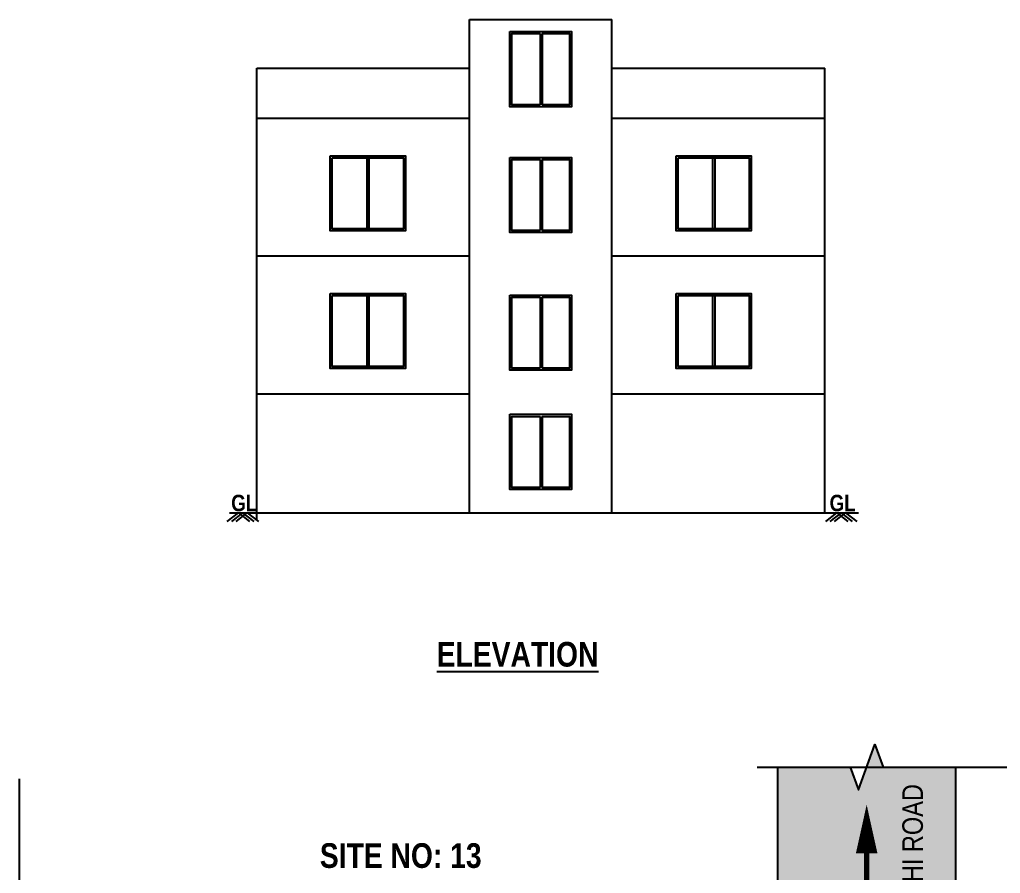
# Model space of a CAD drawing. Header units: metres. Extents: x 115319.7 to 115387.7, y -26854.4 to -26790.4.
# Drawn here: x 115322.75 to 115346.6, y -26815.6 to -26794.84 of the extents above; entities that cross this region are included whole.
import ezdxf

# ---------------------------------------------------------------- set-up
doc = ezdxf.new("R2010")
doc.units = ezdxf.units.M
doc.header["$MEASUREMENT"] = 0
doc.layers.add('ROAD_WIDTH', color=1, linetype='Continuous')
doc.styles.get("Standard").update_dxf_attribs({"font": 'swisscb.ttf'})

# ---------------------------------------------------------------- blocks, each defined once
blk = doc.blocks.new('DFGBDF')
at = {"ltscale": 1.5}
for p, q in [((113733.195, -26415.878), (113733.195, -26417.608)), ((113733.245, -26415.878), (113733.245, -26417.608))]:
    blk.add_line(p, q, dxfattribs=at)
blk.add_lwpolyline([(113732.463, -26415.828), (113733.963, -26415.828), (113733.963, -26417.658), (113732.463, -26417.658)], close=True, dxfattribs=at)
for points in [[(113733.195, -26417.608), (113732.513, -26417.608), (113732.513, -26415.878), (113733.195, -26415.878)], [(113733.245, -26415.878), (113733.913, -26415.878), (113733.913, -26417.608), (113733.245, -26417.608)]]:
    blk.add_lwpolyline(points, dxfattribs=at)
blk = doc.blocks.new('dfgfd')
at = {"ltscale": 1.5}
for p, q in [((114054.248, -26327.309), (114054.248, -26329.039)), ((114054.298, -26327.309), (114054.298, -26329.039))]:
    blk.add_line(p, q, dxfattribs=at)
for points in [[(114053.358, -26327.259), (114055.188, -26327.259), (114055.188, -26329.089), (114053.358, -26329.089)], [(114053.408, -26327.309), (114055.138, -26327.309), (114055.138, -26329.039), (114053.408, -26329.039)]]:
    blk.add_lwpolyline(points, close=True, dxfattribs=at)

msp = doc.modelspace()

# ---------------------------------------------------------------- hatches: boundary and pattern name
at = {"ltscale": 1.5}
h = msp.add_hatch(color=2, dxfattribs=at)
h.dxf.hatch_style = 1
h.paths.add_polyline_path([(115341.194, -26844.708), (115342.953, -26844.708), (115343.153, -26844.158), (115343.553, -26845.257), (115343.753, -26844.708), (115345.511, -26844.708), (115345.511, -26841.208), (115341.194, -26841.208)])
h.paths.add_polyline_path([(115345.511, -26813.019), (115343.753, -26813.019), (115343.553, -26812.47), (115343.153, -26813.569), (115342.953, -26813.019), (115341.194, -26813.019), (115341.194, -26816.519), (115341.194, -26828.711), (115341.194, -26841.208), (115345.511, -26841.208)])
h.paths.add_polyline_path([(115345.213, -26844.48), (115345.213, -26835.095), (115344.166, -26835.095), (115344.166, -26844.48)], flags=9)
h.paths.add_polyline_path([(115342.225, -26829.91), (115342.225, -26827.814), (115340.968, -26827.814), (115340.968, -26829.91)], flags=9)
h.paths.add_polyline_path([(115345.226, -26831.591), (115345.226, -26825.772), (115343.969, -26825.772), (115343.969, -26831.591)], flags=24)
h.paths.add_polyline_path([(115345.006, -26818.804), (115345.006, -26813.475), (115343.959, -26813.475), (115343.959, -26818.804)], flags=24)
h.paths.add_polyline_path([(115343.85, -26833.423), (115343.85, -26823.983), (115342.803, -26823.983), (115342.803, -26833.423)], flags=24)

# ---------------------------------------------------------------- linework, layer by layer
for p, q in [((115333.697, -26794.835), (115337.157, -26794.835)), ((115333.697, -26796.015), (115333.697, -26794.835)), ((115337.157, -26796.015), (115337.157, -26794.835)), ((115328.519, -26797.235), (115328.519, -26796.015)), ((115328.519, -26796.015), (115333.697, -26796.015)), ((115333.697, -26806.835), (115333.697, -26796.015)), ((115337.157, -26806.835), (115337.157, -26796.015)), ((115337.157, -26796.015), (115342.335, -26796.015)), ((115342.335, -26797.235), (115342.335, -26796.015)), ((115328.519, -26807.011), (115328.519, -26797.235)), ((115328.519, -26797.235), (115333.697, -26797.235)), ((115328.519, -26797.235), (115333.697, -26797.235)), ((115337.157, -26797.235), (115342.335, -26797.235)), ((115337.157, -26797.235), (115342.335, -26797.235)), ((115342.335, -26806.835), (115342.335, -26797.235)), ((115328.519, -26800.585), (115333.697, -26800.585)), ((115337.157, -26800.585), (115342.335, -26800.585)), ((115328.519, -26803.935), (115333.697, -26803.935)), ((115337.157, -26803.935), (115342.335, -26803.935)), ((115327.855, -26806.835), (115343.153, -26806.835)), ((115341.194, -26816.519), (115341.194, -26813.019)), ((115345.511, -26813.019), (115345.511, -26844.708)), ((115322.754, -26816.519), (115322.754, -26813.301))]:
    msp.add_line(p, q, dxfattribs=at)
for p, q in [((115328.066, -26806.835), (115327.796, -26807.042)), ((115328.178, -26806.835), (115327.909, -26807.042)), ((115328.281, -26806.835), (115328.011, -26807.042)), ((115328.076, -26806.835), (115328.346, -26807.042)), ((115328.178, -26806.835), (115328.448, -26807.042)), ((115328.29, -26806.835), (115328.56, -26807.042)), ((115342.617, -26806.835), (115342.348, -26807.042)), ((115342.73, -26806.835), (115342.46, -26807.042)), ((115342.832, -26806.835), (115342.562, -26807.042)), ((115342.627, -26806.835), (115342.897, -26807.042)), ((115342.73, -26806.835), (115342.999, -26807.042)), ((115342.842, -26806.835), (115343.111, -26807.042))]:
    msp.add_line(p, q)
at = {"linetype": 'Continuous', "ltscale": 1.5}
msp.add_lwpolyline([(115340.694, -26813.019), (115342.953, -26813.019), (115343.153, -26813.569), (115343.553, -26812.47), (115343.753, -26813.019), (115346.011, -26813.019)], dxfattribs=at)
at = {"ltscale": 1.5}
for points in [[(115343.353, -26813.933, 0, 0.524, 0), (115343.353, -26815.116, 0, 0, 0)], [(115343.353, -26815.116, 0.131, 0.131, 0), (115343.353, -26816.854, 0, 0, 0)]]:
    msp.add_lwpolyline(points, format="xyseb", dxfattribs=at)
at = {"layer": 'ROAD_WIDTH', "ltscale": 1.5}
msp.add_lwpolyline([(115341.194, -26813.019), (115350.298, -26813.019), (115350.298, -26844.708), (115341.194, -26844.708)], close=True, dxfattribs=at)

# ---------------------------------------------------------------- block references
for name, p in [('DFGBDF', (1602.214, -379.297)), ('dfgfd', (1276.95, -470.887)), ('DFGBDF', (1602.214, -382.358)), ('dfgfd', (1285.359, -470.887)), ('dfgfd', (1276.95, -474.237)), ('DFGBDF', (1602.214, -385.708)), ('dfgfd', (1285.359, -474.237)), ('DFGBDF', (1602.214, -388.608))]:
    msp.add_blockref(name, p)

# ---------------------------------------------------------------- texts
for p in [(115327.899, -26806.793), (115342.451, -26806.793)]:
    msp.add_text('GL', height=0.4).set_placement(p)
at = {"linetype": 'ByBlock', "insert": (115334.863, -26810.277), "char_height": 0.6, "width": 30.85554, "attachment_point": 5}
msp.add_mtext('{\\LELEVATION}', dxfattribs=at)
at = {"linetype": 'ByBlock', "insert": (115344.474, -26816.152), "char_height": 0.5, "attachment_point": 5, "rotation": 90}
msp.add_mtext('{\\fSwis721 Cn BT|b0|i0|c0|p34;TO AVINASHI ROAD}', dxfattribs=at)
at = {"linetype": 'ByBlock', "insert": (115332.022, -26815.174), "char_height": 0.6, "attachment_point": 5}
msp.add_mtext('SITE NO: 13', dxfattribs=at)

doc.saveas('drawing.dxf')
